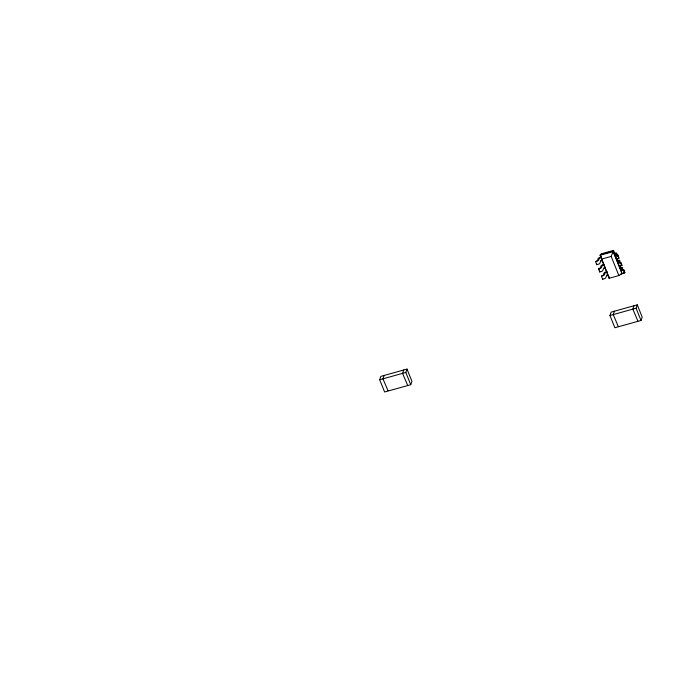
<?xml version="1.0" encoding="UTF-8"?>
<svg xmlns="http://www.w3.org/2000/svg" width="676" height="676" viewBox="0 0 676 676"><rect width="100%" height="100%" fill="white"/><g stroke="black" fill="none" stroke-linecap="round" stroke-linejoin="round"><path stroke-width="1.01" d="M618.075 256.534L618.092 256.432A2.205 0.786 -21.9 0 0 617.534 256.027M620.999 263.801L621.016 263.708A2.205 0.786 -21.9 0 0 620.881 263.429M622.055 269.825L622.714 267.916A2.205 0.786 -21.9 0 0 621.236 267.595L619.96 268.457L621.447 268.245L620.83 270.155A1.546 0.549 -21.9 0 0 622.03 270.417L623.652 269.454L622.131 269.868M623.289 272.859L624.886 272.521L623.652 269.454M623.923 271.076L623.94 270.975A2.205 0.786 -21.9 0 0 623.551 270.594M613.538 250.399L611.18 256.415L618.87 275.555L609.076 278.284L600.119 255.258L601.26 253.83L613.538 250.399L615.109 254.303M379.692 379.743L380.884 376.363L407.011 369.071L411.938 381.323L410.746 384.703L384.619 391.987L379.692 379.743L405.828 372.451L407.011 369.071M384.154 375.45L382.962 378.83L388.016 390.703M403.749 369.983L402.558 373.363L407.611 385.235M603.431 263.488L602.274 260.615L600.626 261.282L599.882 263.226A1.546 0.549 -21.9 0 1 598.226 264.282L596.798 264.688L595.564 261.62L597.407 260.539M597.432 260.488L598.116 258.595A2.205 0.786 -21.9 0 1 600.161 257.303L601.243 256.99L600.322 254.691L613.385 251.05L614.112 253.906L615.616 253.737L614.983 255.612A1.546 0.549 -21.9 0 0 616.182 255.866L617.805 254.911L616.216 255.249L616.867 253.365A2.205 0.786 -21.9 0 0 615.388 253.052L614.307 253.348M596.798 264.688L596.992 264.122M601.243 256.99L599.342 258.283L598.649 260.167A1.546 0.549 -21.9 0 1 596.992 261.223L595.564 261.62M604.04 267.73A2.205 0.786 -21.9 0 1 604.31 267.637L605.4 267.324L603.499 268.617L602.806 270.501A1.546 0.549 -21.9 0 1 601.15 271.558L599.722 271.955L598.488 268.896L600.33 267.806L601.04 265.871A2.205 0.786 -21.9 0 1 603.085 264.57L604.167 264.265M599.722 271.955L599.916 271.397M608.121 275.166L606.473 275.833L605.73 277.777A1.546 0.549 -21.9 0 1 604.074 278.833L602.646 279.23L601.412 276.171L603.254 275.081L603.964 273.146A2.205 0.786 -21.9 0 1 606.009 271.845L607.09 271.541M602.646 279.23L602.84 278.664M609.076 278.284L609.245 276.898M617.23 260.623L617.036 261.181L618.54 261.012L617.906 262.888A1.546 0.549 -21.9 0 0 619.106 263.141L620.729 262.178L619.14 262.525L619.791 260.64A2.205 0.786 -21.9 0 0 618.312 260.328L617.23 260.623L615.54 256.407L615.337 256.973L616.157 256.745M616.216 258.671A1.546 0.549 -21.9 0 0 617.416 258.933L619.039 257.97L617.805 254.911M619.14 265.947A1.546 0.549 -21.9 0 0 620.331 266.209L621.962 265.245L620.729 262.178M621.185 271.515L621.388 270.958M622.309 273.248L618.87 275.555M622.064 273.222A1.546 0.549 -21.9 0 0 623.255 273.476L624.886 272.521M609.955 315.506L611.146 312.126L637.274 304.834L642.2 317.086L641.009 320.466L614.881 327.75L609.955 315.506L636.091 308.214L637.274 304.834M614.416 311.214L613.225 314.594L618.278 326.466M634.012 305.746L632.82 309.126L637.874 320.999M607.462 274.836L607.234 274.912A2.205 0.786 -21.9 0 0 606.702 275.115M601.378 259.145L611.18 256.415M603.972 264.823L602.316 265.499L601.572 267.442A1.546 0.549 -21.9 0 1 599.916 268.499L598.488 268.896M618.261 264.248L619.081 264.02M620.576 265.634L621.962 265.245M606.896 272.098L605.24 272.766L604.496 274.718A1.546 0.549 -21.9 0 1 602.84 275.766L601.412 276.171M620.475 274.27L622.114 273.814L613.191 251.616L600.119 255.258L601.97 259.854M617.611 255.469L618.844 258.536M620.534 262.744L621.768 265.803M623.458 270.02L624.692 273.079M616.673 258.207L617.458 260.159M619.816 266.014L620.602 267.966M619.233 265.592L620.391 268.465M636.091 308.214L641.009 320.466M604.2 265.398L609.051 277.456M598.683 268.33L599.299 269.859M405.828 372.451L410.746 384.703M600.592 260.691A2.205 0.786 -21.9 0 1 600.854 260.573"/></g></svg>
